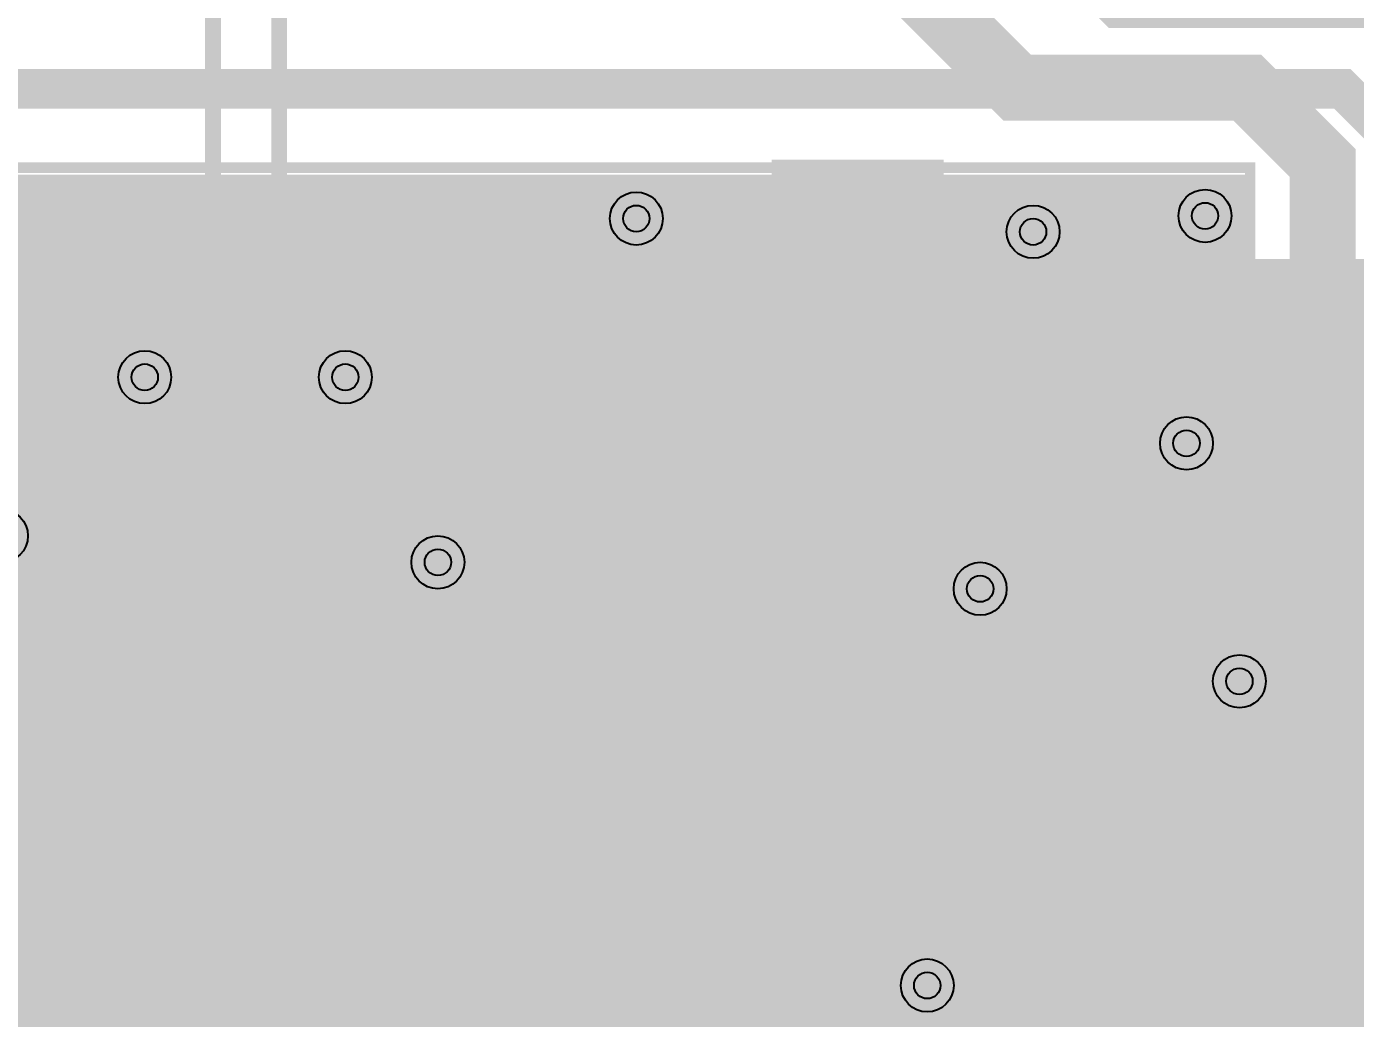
# Model space of a CAD drawing. Extents: x -57 to 2380, y -38 to 1737.
# Drawn here: x 1394 to 1897, y 848 to 1223 of the extents above; entities that cross this region are included whole.
import ezdxf

# ---------------------------------------------------------------- set-up
doc = ezdxf.new("R2010")
doc.units = 9
for name, color, linetype, true_color in [('BottomLayer', 7, 'Continuous', 0x0000ff), ('BottomPasteMaskLayer', 7, 'Continuous', 0x800000), ('BottomSilkLayer', 7, 'Continuous', 0x808000), ('BottomSolderMaskLayer', 7, 'Continuous', 0xaa00ff), ('Document', 7, 'Continuous', 0xffffff), ('Hole', 7, 'Continuous', 0x222222), ('Multi-Layer', 7, 'Continuous', 0xc0c0c0), ('TopLayer', 7, 'Continuous', 0xff0000), ('TopSilkLayer', 7, 'Continuous', 0xffff00)]:
    doc.layers.add(name, color=color, linetype=linetype, true_color=true_color)

msp = doc.modelspace()

# ---------------------------------------------------------------- hatches: boundary and pattern name
at = {"layer": 'BottomLayer'}
for points in [[(1677.16, 1171.26), (1740.15, 1171.26), (1740.15, 1116.14), (1677.16, 1116.14)], [(1443.54, 1108.23), (1403.54, 1108.23), (1403.54, 1148.23), (1443.54, 1148.23)], [(1493.54, 1108.23), (1453.54, 1108.23), (1453.54, 1148.23), (1493.54, 1148.23)], [(1543.54, 1108.23), (1503.54, 1108.23), (1503.54, 1148.23), (1543.54, 1148.23)], [(1653.55, 1106.3), (1716.54, 1106.3), (1716.54, 1078.74), (1653.55, 1078.74)], [(1465.33, 1058.89), (1465.32, 1058.61), (1465.27, 1058.34), (1465.18, 1058.08), (1465.07, 1057.83), (1464.93, 1057.59), (1464.76, 1057.38), (1464.57, 1057.18), (1464.35, 1057.01), (1464.11, 1056.87), (1463.86, 1056.76), (1463.6, 1056.68), (1463.33, 1056.63), (1463.06, 1056.61), (1452.45, 1056.61), (1452.17, 1056.63), (1451.9, 1056.68), (1451.64, 1056.76), (1451.39, 1056.87), (1451.16, 1057.01), (1450.94, 1057.18), (1450.75, 1057.38), (1450.58, 1057.59), (1450.43, 1057.83), (1450.32, 1058.08), (1450.24, 1058.34), (1450.19, 1058.61), (1450.17, 1058.89), (1450.17, 1074.34), (1450.19, 1074.61), (1450.24, 1074.88), (1450.32, 1075.14), (1450.43, 1075.4), (1450.58, 1075.63), (1450.75, 1075.85), (1450.94, 1076.04), (1451.16, 1076.21), (1451.39, 1076.35), (1451.64, 1076.46), (1451.9, 1076.55), (1452.17, 1076.6), (1452.45, 1076.61), (1463.06, 1076.61), (1463.33, 1076.6), (1463.6, 1076.55), (1463.86, 1076.46), (1464.11, 1076.35), (1464.35, 1076.21), (1464.57, 1076.04), (1464.76, 1075.85), (1464.93, 1075.63), (1465.07, 1075.4), (1465.18, 1075.14), (1465.27, 1074.88), (1465.32, 1074.61), (1465.33, 1074.34)], [(1495.49, 1058.89), (1495.47, 1058.61), (1495.42, 1058.34), (1495.34, 1058.08), (1495.23, 1057.83), (1495.09, 1057.59), (1494.92, 1057.38), (1494.72, 1057.18), (1494.51, 1057.01), (1494.27, 1056.87), (1494.02, 1056.76), (1493.76, 1056.68), (1493.49, 1056.63), (1493.22, 1056.61), (1482.61, 1056.61), (1482.33, 1056.63), (1482.06, 1056.68), (1481.8, 1056.76), (1481.55, 1056.87), (1481.31, 1057.01), (1481.1, 1057.18), (1480.9, 1057.38), (1480.73, 1057.59), (1480.59, 1057.83), (1480.48, 1058.08), (1480.4, 1058.34), (1480.35, 1058.61), (1480.33, 1058.89), (1480.33, 1074.34), (1480.35, 1074.61), (1480.4, 1074.88), (1480.48, 1075.14), (1480.59, 1075.4), (1480.73, 1075.63), (1480.9, 1075.85), (1481.1, 1076.04), (1481.31, 1076.21), (1481.55, 1076.35), (1481.8, 1076.46), (1482.06, 1076.55), (1482.33, 1076.6), (1482.61, 1076.61), (1493.22, 1076.61), (1493.49, 1076.6), (1493.76, 1076.55), (1494.02, 1076.46), (1494.27, 1076.35), (1494.51, 1076.21), (1494.72, 1076.04), (1494.92, 1075.85), (1495.09, 1075.63), (1495.23, 1075.4), (1495.34, 1075.14), (1495.42, 1074.88), (1495.47, 1074.61), (1495.49, 1074.34)], [(1505.8, 1074.34), (1505.82, 1074.61), (1505.87, 1074.88), (1505.95, 1075.14), (1506.06, 1075.4), (1506.21, 1075.63), (1506.38, 1075.85), (1506.57, 1076.04), (1506.79, 1076.21), (1507.02, 1076.35), (1507.27, 1076.46), (1507.53, 1076.55), (1507.8, 1076.6), (1508.08, 1076.61), (1518.69, 1076.61), (1518.96, 1076.6), (1519.23, 1076.55), (1519.49, 1076.46), (1519.74, 1076.35), (1519.98, 1076.21), (1520.2, 1076.04), (1520.39, 1075.85), (1520.56, 1075.63), (1520.7, 1075.4), (1520.81, 1075.14), (1520.9, 1074.88), (1520.94, 1074.61), (1520.96, 1074.34), (1520.96, 1058.89), (1520.94, 1058.61), (1520.9, 1058.34), (1520.81, 1058.08), (1520.7, 1057.83), (1520.56, 1057.59), (1520.39, 1057.38), (1520.2, 1057.18), (1519.98, 1057.01), (1519.74, 1056.87), (1519.49, 1056.76), (1519.23, 1056.68), (1518.96, 1056.63), (1518.69, 1056.61), (1508.08, 1056.61), (1507.8, 1056.63), (1507.53, 1056.68), (1507.27, 1056.76), (1507.02, 1056.87), (1506.79, 1057.01), (1506.57, 1057.18), (1506.38, 1057.38), (1506.21, 1057.59), (1506.06, 1057.83), (1505.95, 1058.08), (1505.87, 1058.34), (1505.82, 1058.61), (1505.8, 1058.89)], [(1535.96, 1074.34), (1535.98, 1074.61), (1536.03, 1074.88), (1536.11, 1075.14), (1536.22, 1075.4), (1536.36, 1075.63), (1536.53, 1075.85), (1536.73, 1076.04), (1536.94, 1076.21), (1537.18, 1076.35), (1537.43, 1076.46), (1537.69, 1076.55), (1537.96, 1076.6), (1538.24, 1076.61), (1548.85, 1076.61), (1549.12, 1076.6), (1549.39, 1076.55), (1549.65, 1076.46), (1549.9, 1076.35), (1550.14, 1076.21), (1550.35, 1076.04), (1550.55, 1075.85), (1550.72, 1075.63), (1550.86, 1075.4), (1550.97, 1075.14), (1551.05, 1074.88), (1551.1, 1074.61), (1551.12, 1074.34), (1551.12, 1058.89), (1551.1, 1058.61), (1551.05, 1058.34), (1550.97, 1058.08), (1550.86, 1057.83), (1550.72, 1057.59), (1550.55, 1057.38), (1550.35, 1057.18), (1550.14, 1057.01), (1549.9, 1056.87), (1549.65, 1056.76), (1549.39, 1056.68), (1549.12, 1056.63), (1548.85, 1056.61), (1538.24, 1056.61), (1537.96, 1056.63), (1537.69, 1056.68), (1537.43, 1056.76), (1537.18, 1056.87), (1536.94, 1057.01), (1536.73, 1057.18), (1536.53, 1057.38), (1536.36, 1057.59), (1536.22, 1057.83), (1536.11, 1058.08), (1536.03, 1058.34), (1535.98, 1058.61), (1535.96, 1058.89)], [(1653.55, 1062.99), (1716.54, 1062.99), (1716.54, 1035.43), (1653.55, 1035.43)], [(1653.55, 1019.68), (1716.54, 1019.68), (1716.54, 992.12), (1653.55, 992.12)], [(1653.55, 976.38), (1716.54, 976.38), (1716.54, 948.82), (1653.55, 948.82)], [(1555.13, 931.64), (1555.12, 931.37), (1555.07, 931.1), (1554.99, 930.84), (1554.87, 930.59), (1554.73, 930.35), (1554.56, 930.13), (1554.37, 929.94), (1554.15, 929.77), (1553.92, 929.63), (1553.67, 929.52), (1553.41, 929.43), (1553.14, 929.38), (1552.86, 929.37), (1542.25, 929.37), (1541.98, 929.38), (1541.71, 929.43), (1541.44, 929.52), (1541.19, 929.63), (1540.96, 929.77), (1540.74, 929.94), (1540.55, 930.13), (1540.38, 930.35), (1540.24, 930.59), (1540.12, 930.84), (1540.04, 931.1), (1539.99, 931.37), (1539.98, 931.64), (1539.98, 947.09), (1539.99, 947.37), (1540.04, 947.64), (1540.12, 947.9), (1540.24, 948.15), (1540.38, 948.39), (1540.55, 948.6), (1540.74, 948.8), (1540.96, 948.97), (1541.19, 949.11), (1541.44, 949.22), (1541.71, 949.3), (1541.98, 949.35), (1542.25, 949.37), (1552.86, 949.37), (1553.14, 949.35), (1553.41, 949.3), (1553.67, 949.22), (1553.92, 949.11), (1554.15, 948.97), (1554.37, 948.8), (1554.56, 948.6), (1554.73, 948.39), (1554.87, 948.15), (1554.99, 947.9), (1555.07, 947.64), (1555.12, 947.37), (1555.13, 947.09)], [(1585.29, 931.64), (1585.28, 931.37), (1585.23, 931.1), (1585.14, 930.84), (1585.03, 930.59), (1584.89, 930.35), (1584.72, 930.13), (1584.53, 929.94), (1584.31, 929.77), (1584.08, 929.63), (1583.82, 929.52), (1583.56, 929.43), (1583.29, 929.38), (1583.02, 929.37), (1572.41, 929.37), (1572.13, 929.38), (1571.86, 929.43), (1571.6, 929.52), (1571.35, 929.63), (1571.12, 929.77), (1570.9, 929.94), (1570.71, 930.13), (1570.54, 930.35), (1570.4, 930.59), (1570.28, 930.84), (1570.2, 931.1), (1570.15, 931.37), (1570.13, 931.64), (1570.13, 947.09), (1570.15, 947.37), (1570.2, 947.64), (1570.28, 947.9), (1570.4, 948.15), (1570.54, 948.39), (1570.71, 948.6), (1570.9, 948.8), (1571.12, 948.97), (1571.35, 949.11), (1571.6, 949.22), (1571.86, 949.3), (1572.13, 949.35), (1572.41, 949.37), (1583.02, 949.37), (1583.29, 949.35), (1583.56, 949.3), (1583.82, 949.22), (1584.08, 949.11), (1584.31, 948.97), (1584.53, 948.8), (1584.72, 948.6), (1584.89, 948.39), (1585.03, 948.15), (1585.14, 947.9), (1585.23, 947.64), (1585.28, 947.37), (1585.29, 947.09)], [(1450.73, 933.91), (1450.74, 934.18), (1450.79, 934.45), (1450.87, 934.71), (1450.99, 934.96), (1451.13, 935.2), (1451.3, 935.41), (1451.49, 935.61), (1451.71, 935.78), (1451.94, 935.92), (1452.19, 936.03), (1452.45, 936.11), (1452.73, 936.16), (1453, 936.18), (1463.61, 936.18), (1463.88, 936.16), (1464.15, 936.11), (1464.42, 936.03), (1464.67, 935.92), (1464.9, 935.78), (1465.12, 935.61), (1465.31, 935.41), (1465.48, 935.2), (1465.62, 934.96), (1465.74, 934.71), (1465.82, 934.45), (1465.87, 934.18), (1465.88, 933.91), (1465.88, 918.45), (1465.87, 918.18), (1465.82, 917.91), (1465.74, 917.65), (1465.62, 917.4), (1465.48, 917.16), (1465.31, 916.95), (1465.12, 916.75), (1464.9, 916.58), (1464.67, 916.44), (1464.42, 916.33), (1464.15, 916.25), (1463.88, 916.2), (1463.61, 916.18), (1453, 916.18), (1452.73, 916.2), (1452.45, 916.25), (1452.19, 916.33), (1451.94, 916.44), (1451.71, 916.58), (1451.49, 916.75), (1451.3, 916.95), (1451.13, 917.16), (1450.99, 917.4), (1450.87, 917.65), (1450.79, 917.91), (1450.74, 918.18), (1450.73, 918.45)], [(1480.88, 933.91), (1480.9, 934.18), (1480.95, 934.45), (1481.03, 934.71), (1481.14, 934.96), (1481.29, 935.2), (1481.45, 935.41), (1481.65, 935.61), (1481.86, 935.78), (1482.1, 935.92), (1482.35, 936.03), (1482.61, 936.11), (1482.88, 936.16), (1483.16, 936.18), (1493.77, 936.18), (1494.04, 936.16), (1494.31, 936.11), (1494.57, 936.03), (1494.82, 935.92), (1495.06, 935.78), (1495.27, 935.61), (1495.47, 935.41), (1495.64, 935.2), (1495.78, 934.96), (1495.89, 934.71), (1495.97, 934.45), (1496.02, 934.18), (1496.04, 933.91), (1496.04, 918.45), (1496.02, 918.18), (1495.97, 917.91), (1495.89, 917.65), (1495.78, 917.4), (1495.64, 917.16), (1495.47, 916.95), (1495.27, 916.75), (1495.06, 916.58), (1494.82, 916.44), (1494.57, 916.33), (1494.31, 916.25), (1494.04, 916.2), (1493.77, 916.18), (1483.16, 916.18), (1482.88, 916.2), (1482.61, 916.25), (1482.35, 916.33), (1482.1, 916.44), (1481.86, 916.58), (1481.65, 916.75), (1481.45, 916.95), (1481.29, 917.16), (1481.14, 917.4), (1481.03, 917.65), (1480.95, 917.91), (1480.9, 918.18), (1480.88, 918.45)], [(1653.55, 933.07), (1716.54, 933.07), (1716.54, 905.51), (1653.55, 905.51)], [(1466, 886.96), (1465.98, 886.68), (1465.93, 886.41), (1465.85, 886.15), (1465.74, 885.9), (1465.6, 885.67), (1465.43, 885.45), (1465.24, 885.26), (1465.02, 885.09), (1464.78, 884.94), (1464.53, 884.83), (1464.27, 884.75), (1464, 884.7), (1463.73, 884.68), (1453.12, 884.68), (1452.84, 884.7), (1452.57, 884.75), (1452.31, 884.83), (1452.06, 884.94), (1451.83, 885.09), (1451.61, 885.26), (1451.42, 885.45), (1451.25, 885.67), (1451.1, 885.9), (1450.99, 886.15), (1450.91, 886.41), (1450.86, 886.68), (1450.84, 886.96), (1450.84, 902.41), (1450.86, 902.68), (1450.91, 902.95), (1450.99, 903.22), (1451.1, 903.47), (1451.25, 903.7), (1451.42, 903.92), (1451.61, 904.11), (1451.83, 904.28), (1452.06, 904.42), (1452.31, 904.54), (1452.57, 904.62), (1452.84, 904.67), (1453.12, 904.68), (1463.73, 904.68), (1464, 904.67), (1464.27, 904.62), (1464.53, 904.54), (1464.78, 904.42), (1465.02, 904.28), (1465.24, 904.11), (1465.43, 903.92), (1465.6, 903.7), (1465.74, 903.47), (1465.85, 903.22), (1465.93, 902.95), (1465.98, 902.68), (1466, 902.41)], [(1496.16, 886.96), (1496.14, 886.68), (1496.09, 886.41), (1496.01, 886.15), (1495.9, 885.9), (1495.76, 885.67), (1495.59, 885.45), (1495.39, 885.26), (1495.18, 885.09), (1494.94, 884.94), (1494.69, 884.83), (1494.43, 884.75), (1494.16, 884.7), (1493.88, 884.68), (1483.27, 884.68), (1483, 884.7), (1482.73, 884.75), (1482.47, 884.83), (1482.22, 884.94), (1481.98, 885.09), (1481.77, 885.26), (1481.57, 885.45), (1481.4, 885.67), (1481.26, 885.9), (1481.15, 886.15), (1481.07, 886.41), (1481.02, 886.68), (1481, 886.96), (1481, 902.41), (1481.02, 902.68), (1481.07, 902.95), (1481.15, 903.22), (1481.26, 903.47), (1481.4, 903.7), (1481.57, 903.92), (1481.77, 904.11), (1481.98, 904.28), (1482.22, 904.42), (1482.47, 904.54), (1482.73, 904.62), (1483, 904.67), (1483.27, 904.68), (1493.88, 904.68), (1494.16, 904.67), (1494.43, 904.62), (1494.69, 904.54), (1494.94, 904.42), (1495.18, 904.28), (1495.39, 904.11), (1495.59, 903.92), (1495.76, 903.7), (1495.9, 903.47), (1496.01, 903.22), (1496.09, 902.95), (1496.14, 902.68), (1496.16, 902.41)], [(1547.48, 889.47), (1547.46, 889.17), (1547.41, 888.88), (1547.32, 888.59), (1547.2, 888.32), (1547.04, 888.07), (1546.86, 887.84), (1546.65, 887.62), (1546.41, 887.44), (1546.16, 887.29), (1545.89, 887.17), (1545.61, 887.08), (1545.31, 887.02), (1545.02, 887.01), (1530.25, 887.01), (1529.96, 887.02), (1529.66, 887.08), (1529.38, 887.17), (1529.11, 887.29), (1528.86, 887.44), (1528.62, 887.62), (1528.41, 887.84), (1528.23, 888.07), (1528.07, 888.32), (1527.95, 888.59), (1527.86, 888.88), (1527.81, 889.17), (1527.79, 889.47), (1527.79, 894.39), (1527.81, 894.68), (1527.86, 894.98), (1527.95, 895.26), (1528.07, 895.53), (1528.23, 895.79), (1528.41, 896.02), (1528.62, 896.23), (1528.86, 896.41), (1529.11, 896.57), (1529.38, 896.69), (1529.66, 896.78), (1529.96, 896.83), (1530.25, 896.85), (1545.02, 896.85), (1545.31, 896.83), (1545.61, 896.78), (1545.89, 896.69), (1546.16, 896.57), (1546.41, 896.41), (1546.65, 896.23), (1546.86, 896.02), (1547.04, 895.79), (1547.2, 895.53), (1547.32, 895.26), (1547.41, 894.98), (1547.46, 894.68), (1547.48, 894.39)], [(1596.69, 889.47), (1596.67, 889.17), (1596.62, 888.88), (1596.53, 888.59), (1596.41, 888.32), (1596.25, 888.07), (1596.07, 887.84), (1595.86, 887.62), (1595.63, 887.44), (1595.37, 887.29), (1595.1, 887.17), (1594.82, 887.08), (1594.53, 887.02), (1594.23, 887.01), (1579.47, 887.01), (1579.17, 887.02), (1578.88, 887.08), (1578.59, 887.17), (1578.32, 887.29), (1578.07, 887.44), (1577.83, 887.62), (1577.62, 887.84), (1577.44, 888.07), (1577.29, 888.32), (1577.16, 888.59), (1577.08, 888.88), (1577.02, 889.17), (1577, 889.47), (1577, 894.39), (1577.02, 894.68), (1577.08, 894.98), (1577.16, 895.26), (1577.29, 895.53), (1577.44, 895.79), (1577.62, 896.02), (1577.83, 896.23), (1578.07, 896.41), (1578.32, 896.57), (1578.59, 896.69), (1578.88, 896.78), (1579.17, 896.83), (1579.47, 896.85), (1594.23, 896.85), (1594.53, 896.83), (1594.82, 896.78), (1595.1, 896.69), (1595.37, 896.57), (1595.63, 896.41), (1595.86, 896.23), (1596.07, 896.02), (1596.25, 895.79), (1596.41, 895.53), (1596.53, 895.26), (1596.62, 894.98), (1596.67, 894.68), (1596.69, 894.39)], [(1653.55, 889.76), (1716.54, 889.76), (1716.54, 862.2), (1653.55, 862.2)], [(1547.48, 869.78), (1547.46, 869.49), (1547.41, 869.19), (1547.32, 868.91), (1547.2, 868.64), (1547.04, 868.38), (1546.86, 868.15), (1546.65, 867.94), (1546.41, 867.76), (1546.16, 867.6), (1545.89, 867.48), (1545.61, 867.39), (1545.31, 867.34), (1545.02, 867.32), (1530.25, 867.32), (1529.96, 867.34), (1529.66, 867.39), (1529.38, 867.48), (1529.11, 867.6), (1528.86, 867.76), (1528.62, 867.94), (1528.41, 868.15), (1528.23, 868.38), (1528.07, 868.64), (1527.95, 868.91), (1527.86, 869.19), (1527.81, 869.49), (1527.79, 869.78), (1527.79, 874.7), (1527.81, 875), (1527.86, 875.29), (1527.95, 875.58), (1528.07, 875.85), (1528.23, 876.1), (1528.41, 876.33), (1528.62, 876.54), (1528.86, 876.73), (1529.11, 876.88), (1529.38, 877), (1529.66, 877.09), (1529.96, 877.15), (1530.25, 877.16), (1545.02, 877.16), (1545.31, 877.15), (1545.61, 877.09), (1545.89, 877), (1546.16, 876.88), (1546.41, 876.73), (1546.65, 876.54), (1546.86, 876.33), (1547.04, 876.1), (1547.2, 875.85), (1547.32, 875.58), (1547.41, 875.29), (1547.46, 875), (1547.48, 874.7)], [(1596.69, 869.78), (1596.67, 869.49), (1596.62, 869.19), (1596.53, 868.91), (1596.41, 868.64), (1596.25, 868.38), (1596.07, 868.15), (1595.86, 867.94), (1595.63, 867.76), (1595.37, 867.6), (1595.1, 867.48), (1594.82, 867.39), (1594.53, 867.34), (1594.23, 867.32), (1579.47, 867.32), (1579.17, 867.34), (1578.88, 867.39), (1578.59, 867.48), (1578.32, 867.6), (1578.07, 867.76), (1577.83, 867.94), (1577.62, 868.15), (1577.44, 868.38), (1577.29, 868.64), (1577.16, 868.91), (1577.08, 869.19), (1577.02, 869.49), (1577, 869.78), (1577, 874.7), (1577.02, 875), (1577.08, 875.29), (1577.16, 875.58), (1577.29, 875.85), (1577.44, 876.1), (1577.62, 876.33), (1577.83, 876.54), (1578.07, 876.73), (1578.32, 876.88), (1578.59, 877), (1578.88, 877.09), (1579.17, 877.15), (1579.47, 877.16), (1594.23, 877.16), (1594.53, 877.15), (1594.82, 877.09), (1595.1, 877), (1595.37, 876.88), (1595.63, 876.73), (1595.86, 876.54), (1596.07, 876.33), (1596.25, 876.1), (1596.41, 875.85), (1596.53, 875.58), (1596.62, 875.29), (1596.67, 875), (1596.69, 874.7)], [(1465.61, 852.35), (1465.59, 852.08), (1465.54, 851.81), (1465.46, 851.54), (1465.35, 851.29), (1465.2, 851.06), (1465.04, 850.84), (1464.84, 850.65), (1464.63, 850.48), (1464.39, 850.34), (1464.14, 850.22), (1463.88, 850.14), (1463.61, 850.09), (1463.33, 850.08), (1452.72, 850.08), (1452.45, 850.09), (1452.18, 850.14), (1451.92, 850.22), (1451.67, 850.34), (1451.43, 850.48), (1451.22, 850.65), (1451.02, 850.84), (1450.85, 851.06), (1450.71, 851.29), (1450.6, 851.54), (1450.52, 851.81), (1450.47, 852.08), (1450.45, 852.35), (1450.45, 867.8), (1450.47, 868.08), (1450.52, 868.35), (1450.6, 868.61), (1450.71, 868.86), (1450.85, 869.09), (1451.02, 869.31), (1451.22, 869.51), (1451.43, 869.67), (1451.67, 869.82), (1451.92, 869.93), (1452.18, 870.01), (1452.45, 870.06), (1452.72, 870.08), (1463.33, 870.08), (1463.61, 870.06), (1463.88, 870.01), (1464.14, 869.93), (1464.39, 869.82), (1464.63, 869.67), (1464.84, 869.51), (1465.04, 869.31), (1465.2, 869.09), (1465.35, 868.86), (1465.46, 868.61), (1465.54, 868.35), (1465.59, 868.08), (1465.61, 867.8)], [(1495.76, 852.35), (1495.75, 852.08), (1495.7, 851.81), (1495.62, 851.54), (1495.5, 851.29), (1495.36, 851.06), (1495.19, 850.84), (1495, 850.65), (1494.78, 850.48), (1494.55, 850.34), (1494.3, 850.22), (1494.04, 850.14), (1493.77, 850.09), (1493.49, 850.08), (1482.88, 850.08), (1482.61, 850.09), (1482.34, 850.14), (1482.07, 850.22), (1481.82, 850.34), (1481.59, 850.48), (1481.37, 850.65), (1481.18, 850.84), (1481.01, 851.06), (1480.87, 851.29), (1480.76, 851.54), (1480.67, 851.81), (1480.62, 852.08), (1480.61, 852.35), (1480.61, 867.8), (1480.62, 868.08), (1480.67, 868.35), (1480.76, 868.61), (1480.87, 868.86), (1481.01, 869.09), (1481.18, 869.31), (1481.37, 869.51), (1481.59, 869.67), (1481.82, 869.82), (1482.07, 869.93), (1482.34, 870.01), (1482.61, 870.06), (1482.88, 870.08), (1493.49, 870.08), (1493.77, 870.06), (1494.04, 870.01), (1494.3, 869.93), (1494.55, 869.82), (1494.78, 869.67), (1495, 869.51), (1495.19, 869.31), (1495.36, 869.09), (1495.5, 868.86), (1495.62, 868.61), (1495.7, 868.35), (1495.75, 868.08), (1495.76, 867.8)], [(1547.48, 850.1), (1547.46, 849.8), (1547.41, 849.51), (1547.32, 849.22), (1547.2, 848.95), (1547.04, 848.7), (1546.86, 848.47), (1546.65, 848.25), (1546.41, 848.07), (1546.16, 847.92), (1545.89, 847.8), (1545.61, 847.71), (1545.31, 847.65), (1545.02, 847.64), (1530.25, 847.64), (1529.96, 847.65), (1529.66, 847.71), (1529.38, 847.8), (1529.11, 847.92), (1528.86, 848.07), (1528.62, 848.25), (1528.41, 848.47), (1528.23, 848.7), (1528.07, 848.95), (1527.95, 849.22), (1527.86, 849.51), (1527.81, 849.8), (1527.79, 850.1), (1527.79, 855.02), (1527.81, 855.31), (1527.86, 855.61), (1527.95, 855.89), (1528.07, 856.16), (1528.23, 856.42), (1528.41, 856.65), (1528.62, 856.86), (1528.86, 857.04), (1529.11, 857.2), (1529.38, 857.32), (1529.66, 857.41), (1529.96, 857.46), (1530.25, 857.48), (1545.02, 857.48), (1545.31, 857.46), (1545.61, 857.41), (1545.89, 857.32), (1546.16, 857.2), (1546.41, 857.04), (1546.65, 856.86), (1546.86, 856.65), (1547.04, 856.42), (1547.2, 856.16), (1547.32, 855.89), (1547.41, 855.61), (1547.46, 855.31), (1547.48, 855.02)], [(1596.69, 850.1), (1596.67, 849.8), (1596.62, 849.51), (1596.53, 849.22), (1596.41, 848.95), (1596.25, 848.7), (1596.07, 848.47), (1595.86, 848.25), (1595.63, 848.07), (1595.37, 847.92), (1595.1, 847.8), (1594.82, 847.71), (1594.53, 847.65), (1594.23, 847.64), (1579.47, 847.64), (1579.17, 847.65), (1578.88, 847.71), (1578.59, 847.8), (1578.32, 847.92), (1578.07, 848.07), (1577.83, 848.25), (1577.62, 848.47), (1577.44, 848.7), (1577.29, 848.95), (1577.16, 849.22), (1577.08, 849.51), (1577.02, 849.8), (1577, 850.1), (1577, 855.02), (1577.02, 855.31), (1577.08, 855.61), (1577.16, 855.89), (1577.29, 856.16), (1577.44, 856.42), (1577.62, 856.65), (1577.83, 856.86), (1578.07, 857.04), (1578.32, 857.2), (1578.59, 857.32), (1578.88, 857.41), (1579.17, 857.46), (1579.47, 857.48), (1594.23, 857.48), (1594.53, 857.46), (1594.82, 857.41), (1595.1, 857.32), (1595.37, 857.2), (1595.63, 857.04), (1595.86, 856.86), (1596.07, 856.65), (1596.25, 856.42), (1596.41, 856.16), (1596.53, 855.89), (1596.62, 855.61), (1596.67, 855.31), (1596.69, 855.02)]]:
    msp.add_hatch(color=256, dxfattribs=at).paths.add_polyline_path(points)
at = {"layer": 'BottomPasteMaskLayer'}
for points in [[(1677.16, 1171.26), (1740.15, 1171.26), (1740.15, 1116.14), (1677.16, 1116.14)], [(1443.54, 1108.23), (1403.54, 1108.23), (1403.54, 1148.23), (1443.54, 1148.23)], [(1493.54, 1108.23), (1453.54, 1108.23), (1453.54, 1148.23), (1493.54, 1148.23)], [(1543.54, 1108.23), (1503.54, 1108.23), (1503.54, 1148.23), (1543.54, 1148.23)], [(1653.55, 1106.3), (1716.54, 1106.3), (1716.54, 1078.74), (1653.55, 1078.74)], [(1653.55, 1062.99), (1716.54, 1062.99), (1716.54, 1035.43), (1653.55, 1035.43)], [(1653.55, 1019.68), (1716.54, 1019.68), (1716.54, 992.12), (1653.55, 992.12)], [(1653.55, 976.38), (1716.54, 976.38), (1716.54, 948.82), (1653.55, 948.82)], [(1653.55, 933.07), (1716.54, 933.07), (1716.54, 905.51), (1653.55, 905.51)], [(1653.55, 889.76), (1716.54, 889.76), (1716.54, 862.2), (1653.55, 862.2)]]:
    msp.add_hatch(color=256, dxfattribs=at).paths.add_polyline_path(points)
at = {"layer": 'BottomSolderMaskLayer'}
for points in [[(1676.16, 1172.26), (1741.15, 1172.26), (1741.15, 1115.14), (1676.16, 1115.14)], [(1444.54, 1107.23), (1402.54, 1107.23), (1402.54, 1149.23), (1444.54, 1149.23)], [(1494.54, 1107.23), (1452.54, 1107.23), (1452.54, 1149.23), (1494.54, 1149.23)], [(1544.54, 1107.23), (1502.54, 1107.23), (1502.54, 1149.23), (1544.54, 1149.23)], [(1652.55, 1107.3), (1717.54, 1107.3), (1717.54, 1077.74), (1652.55, 1077.74)], [(1652.55, 1063.99), (1717.54, 1063.99), (1717.54, 1034.43), (1652.55, 1034.43)], [(1652.55, 1020.68), (1717.54, 1020.68), (1717.54, 991.12), (1652.55, 991.12)], [(1652.55, 977.38), (1717.54, 977.38), (1717.54, 947.82), (1652.55, 947.82)], [(1652.55, 934.07), (1717.54, 934.07), (1717.54, 904.51), (1652.55, 904.51)], [(1652.55, 890.76), (1717.54, 890.76), (1717.54, 861.2), (1652.55, 861.2)]]:
    msp.add_hatch(color=256, dxfattribs=at).paths.add_polyline_path(points)
at = {"layer": 'Document'}
for points in [[(885.08, 506.61), (1855.08, 506.61), (1855.08, 1166.61), (885.08, 1166.61)], [(1398.54, 1103.23), (1548.54, 1103.23), (1548.54, 1153.23), (1398.54, 1153.23)], [(1685.04, 544.64), (2235.03, 544.64), (2235.03, 1129.64), (1685.04, 1129.64)], [(1450.33, 1054.11), (1495.33, 1054.11), (1495.33, 1079.11), (1450.33, 1079.11)], [(1550.96, 1079.11), (1505.96, 1079.11), (1505.96, 1054.11), (1550.96, 1054.11)], [(1540.13, 926.87), (1585.13, 926.87), (1585.13, 951.87), (1540.13, 951.87)], [(1495.88, 938.68), (1450.88, 938.68), (1450.88, 913.68), (1495.88, 913.68)], [(1602.24, 902.87), (1600.99, 902.95), (1599.75, 903.19), (1598.56, 903.57), (1597.42, 904.11), (1596.36, 904.78), (1595.4, 905.58), (1594.54, 906.5), (1593.8, 907.51), (1593.19, 908.61), (1592.73, 909.78), (1592.42, 911), (1592.26, 912.24), (1592.26, 913.5), (1592.42, 914.75), (1592.73, 915.96), (1593.19, 917.13), (1593.8, 918.23), (1594.54, 919.25), (1595.4, 920.16), (1596.36, 920.96), (1597.42, 921.64), (1598.56, 922.17), (1599.75, 922.56), (1600.99, 922.79), (1602.24, 922.87), (1603.49, 922.79), (1604.73, 922.56), (1605.92, 922.17), (1607.06, 921.64), (1608.12, 920.96), (1609.09, 920.16), (1609.95, 919.25), (1610.68, 918.23), (1611.29, 917.13), (1611.75, 915.96), (1612.06, 914.75), (1612.22, 913.5), (1612.22, 912.24), (1612.06, 911), (1611.75, 909.78), (1611.29, 908.61), (1610.68, 907.51), (1609.95, 906.5), (1609.09, 905.58), (1608.12, 904.78), (1607.06, 904.11), (1605.92, 903.57), (1604.73, 903.19), (1603.49, 902.95)], [(1451, 882.18), (1496, 882.18), (1496, 907.18), (1451, 907.18)], [(1537.24, 902.87), (1537.24, 762.87), (1587.24, 762.87), (1587.24, 902.87)], [(1450.61, 847.58), (1495.61, 847.58), (1495.61, 872.58), (1450.61, 872.58)]]:
    msp.add_hatch(color=256, dxfattribs=at).paths.add_polyline_path(points)
at = {"layer": 'TopLayer'}
for points in [[(1407.48, 889.92), (1407, 889.95), (1406.54, 890.03), (1406.08, 890.18), (1405.65, 890.37), (1405.24, 890.62), (1404.87, 890.91), (1404.53, 891.25), (1404.24, 891.62), (1403.99, 892.03), (1403.8, 892.46), (1403.65, 892.91), (1403.57, 893.38), (1403.54, 893.86), (1403.54, 984.41), (1403.57, 984.88), (1403.65, 985.35), (1403.8, 985.8), (1403.99, 986.24), (1404.24, 986.64), (1404.53, 987.02), (1404.87, 987.35), (1405.24, 987.65), (1405.65, 987.89), (1406.08, 988.09), (1406.54, 988.23), (1407, 988.32), (1407.48, 988.34), (1415.35, 988.34), (1415.83, 988.32), (1416.29, 988.23), (1416.75, 988.09), (1417.18, 987.89), (1417.59, 987.65), (1417.96, 987.35), (1418.3, 987.02), (1418.59, 986.64), (1418.84, 986.24), (1419.03, 985.8), (1419.17, 985.35), (1419.26, 984.88), (1419.29, 984.41), (1419.29, 893.86), (1419.26, 893.38), (1419.17, 892.91), (1419.03, 892.46), (1418.84, 892.03), (1418.59, 891.62), (1418.3, 891.25), (1417.96, 890.91), (1417.59, 890.62), (1417.18, 890.37), (1416.75, 890.18), (1416.29, 890.03), (1415.83, 889.95), (1415.35, 889.92)], [(1435.04, 889.92), (1434.56, 889.95), (1434.09, 890.03), (1433.64, 890.18), (1433.21, 890.37), (1432.8, 890.62), (1432.43, 890.91), (1432.09, 891.25), (1431.8, 891.62), (1431.55, 892.03), (1431.36, 892.46), (1431.21, 892.91), (1431.13, 893.38), (1431.1, 893.86), (1431.1, 984.41), (1431.13, 984.88), (1431.21, 985.35), (1431.36, 985.8), (1431.55, 986.24), (1431.8, 986.64), (1432.09, 987.02), (1432.43, 987.35), (1432.8, 987.65), (1433.21, 987.89), (1433.64, 988.09), (1434.09, 988.23), (1434.56, 988.32), (1435.04, 988.34), (1442.91, 988.34), (1443.39, 988.32), (1443.85, 988.23), (1444.31, 988.09), (1444.74, 987.89), (1445.15, 987.65), (1445.52, 987.35), (1445.86, 987.02), (1446.15, 986.64), (1446.4, 986.24), (1446.59, 985.8), (1446.73, 985.35), (1446.82, 984.88), (1446.85, 984.41), (1446.85, 893.86), (1446.82, 893.38), (1446.73, 892.91), (1446.59, 892.46), (1446.4, 892.03), (1446.15, 891.62), (1445.86, 891.25), (1445.52, 890.91), (1445.15, 890.62), (1444.74, 890.37), (1444.31, 890.18), (1443.85, 890.03), (1443.39, 889.95), (1442.91, 889.92)], [(1462.6, 889.92), (1462.12, 889.95), (1461.65, 890.03), (1461.2, 890.18), (1460.77, 890.37), (1460.36, 890.62), (1459.98, 890.91), (1459.65, 891.25), (1459.36, 891.62), (1459.11, 892.03), (1458.91, 892.46), (1458.77, 892.91), (1458.69, 893.38), (1458.66, 893.86), (1458.66, 984.41), (1458.69, 984.88), (1458.77, 985.35), (1458.91, 985.8), (1459.11, 986.24), (1459.36, 986.64), (1459.65, 987.02), (1459.98, 987.35), (1460.36, 987.65), (1460.77, 987.89), (1461.2, 988.09), (1461.65, 988.23), (1462.12, 988.32), (1462.6, 988.34), (1470.47, 988.34), (1470.94, 988.32), (1471.41, 988.23), (1471.87, 988.09), (1472.3, 987.89), (1472.71, 987.65), (1473.08, 987.35), (1473.42, 987.02), (1473.71, 986.64), (1473.96, 986.24), (1474.15, 985.8), (1474.29, 985.35), (1474.38, 984.88), (1474.41, 984.41), (1474.41, 893.86), (1474.38, 893.38), (1474.29, 892.91), (1474.15, 892.46), (1473.96, 892.03), (1473.71, 891.62), (1473.42, 891.25), (1473.08, 890.91), (1472.71, 890.62), (1472.3, 890.37), (1471.87, 890.18), (1471.41, 890.03), (1470.94, 889.95), (1470.47, 889.92)], [(1490.15, 889.92), (1489.68, 889.95), (1489.21, 890.03), (1488.76, 890.18), (1488.32, 890.37), (1487.92, 890.62), (1487.54, 890.91), (1487.21, 891.25), (1486.91, 891.62), (1486.67, 892.03), (1486.47, 892.46), (1486.33, 892.91), (1486.25, 893.38), (1486.22, 893.86), (1486.22, 984.41), (1486.25, 984.88), (1486.33, 985.35), (1486.47, 985.8), (1486.67, 986.24), (1486.91, 986.64), (1487.21, 987.02), (1487.54, 987.35), (1487.92, 987.65), (1488.32, 987.89), (1488.76, 988.09), (1489.21, 988.23), (1489.68, 988.32), (1490.15, 988.34), (1498.03, 988.34), (1498.5, 988.32), (1498.97, 988.23), (1499.42, 988.09), (1499.86, 987.89), (1500.26, 987.65), (1500.64, 987.35), (1500.98, 987.02), (1501.27, 986.64), (1501.51, 986.24), (1501.71, 985.8), (1501.85, 985.35), (1501.94, 984.88), (1501.97, 984.41), (1501.97, 893.86), (1501.94, 893.38), (1501.85, 892.91), (1501.71, 892.46), (1501.51, 892.03), (1501.27, 891.62), (1500.98, 891.25), (1500.64, 890.91), (1500.26, 890.62), (1499.86, 890.37), (1499.42, 890.18), (1498.97, 890.03), (1498.5, 889.95), (1498.03, 889.92)], [(1517.71, 889.92), (1517.24, 889.95), (1516.77, 890.03), (1516.32, 890.18), (1515.88, 890.37), (1515.48, 890.62), (1515.1, 890.91), (1514.77, 891.25), (1514.47, 891.62), (1514.23, 892.03), (1514.03, 892.46), (1513.89, 892.91), (1513.81, 893.38), (1513.78, 893.86), (1513.78, 984.41), (1513.81, 984.88), (1513.89, 985.35), (1514.03, 985.8), (1514.23, 986.24), (1514.47, 986.64), (1514.77, 987.02), (1515.1, 987.35), (1515.48, 987.65), (1515.88, 987.89), (1516.32, 988.09), (1516.77, 988.23), (1517.24, 988.32), (1517.71, 988.34), (1525.59, 988.34), (1526.06, 988.32), (1526.53, 988.23), (1526.98, 988.09), (1527.42, 987.89), (1527.82, 987.65), (1528.2, 987.35), (1528.53, 987.02), (1528.83, 986.64), (1529.07, 986.24), (1529.27, 985.8), (1529.41, 985.35), (1529.5, 984.88), (1529.52, 984.41), (1529.52, 893.86), (1529.5, 893.38), (1529.41, 892.91), (1529.27, 892.46), (1529.07, 892.03), (1528.83, 891.62), (1528.53, 891.25), (1528.2, 890.91), (1527.82, 890.62), (1527.42, 890.37), (1526.98, 890.18), (1526.53, 890.03), (1526.06, 889.95), (1525.59, 889.92)], [(1545.27, 889.92), (1544.8, 889.95), (1544.33, 890.03), (1543.88, 890.18), (1543.44, 890.37), (1543.04, 890.62), (1542.66, 890.91), (1542.33, 891.25), (1542.03, 891.62), (1541.79, 892.03), (1541.59, 892.46), (1541.45, 892.91), (1541.36, 893.38), (1541.34, 893.86), (1541.34, 984.41), (1541.36, 984.88), (1541.45, 985.35), (1541.59, 985.8), (1541.79, 986.24), (1542.03, 986.64), (1542.33, 987.02), (1542.66, 987.35), (1543.04, 987.65), (1543.44, 987.89), (1543.88, 988.09), (1544.33, 988.23), (1544.8, 988.32), (1545.27, 988.34), (1553.15, 988.34), (1553.62, 988.32), (1554.09, 988.23), (1554.54, 988.09), (1554.98, 987.89), (1555.38, 987.65), (1555.76, 987.35), (1556.09, 987.02), (1556.39, 986.64), (1556.63, 986.24), (1556.83, 985.8), (1556.97, 985.35), (1557.05, 984.88), (1557.08, 984.41), (1557.08, 893.86), (1557.05, 893.38), (1556.97, 892.91), (1556.83, 892.46), (1556.63, 892.03), (1556.39, 891.62), (1556.09, 891.25), (1555.76, 890.91), (1555.38, 890.62), (1554.98, 890.37), (1554.54, 890.18), (1554.09, 890.03), (1553.62, 889.95), (1553.15, 889.92)], [(1572.83, 889.92), (1572.36, 889.95), (1571.89, 890.03), (1571.44, 890.18), (1571, 890.37), (1570.6, 890.62), (1570.22, 890.91), (1569.88, 891.25), (1569.59, 891.62), (1569.35, 892.03), (1569.15, 892.46), (1569.01, 892.91), (1568.92, 893.38), (1568.89, 893.86), (1568.89, 984.41), (1568.92, 984.88), (1569.01, 985.35), (1569.15, 985.8), (1569.35, 986.24), (1569.59, 986.64), (1569.88, 987.02), (1570.22, 987.35), (1570.6, 987.65), (1571, 987.89), (1571.44, 988.09), (1571.89, 988.23), (1572.36, 988.32), (1572.83, 988.34), (1580.71, 988.34), (1581.18, 988.32), (1581.65, 988.23), (1582.1, 988.09), (1582.54, 987.89), (1582.94, 987.65), (1583.32, 987.35), (1583.65, 987.02), (1583.95, 986.64), (1584.19, 986.24), (1584.39, 985.8), (1584.53, 985.35), (1584.61, 984.88), (1584.64, 984.41), (1584.64, 893.86), (1584.61, 893.38), (1584.53, 892.91), (1584.39, 892.46), (1584.19, 892.03), (1583.95, 891.62), (1583.65, 891.25), (1583.32, 890.91), (1582.94, 890.62), (1582.54, 890.37), (1582.1, 890.18), (1581.65, 890.03), (1581.18, 889.95), (1580.71, 889.92)], [(1600.39, 889.92), (1599.92, 889.95), (1599.45, 890.03), (1598.99, 890.18), (1598.56, 890.37), (1598.15, 890.62), (1597.78, 890.91), (1597.44, 891.25), (1597.15, 891.62), (1596.9, 892.03), (1596.71, 892.46), (1596.57, 892.91), (1596.48, 893.38), (1596.45, 893.86), (1596.45, 984.41), (1596.48, 984.88), (1596.57, 985.35), (1596.71, 985.8), (1596.9, 986.24), (1597.15, 986.64), (1597.44, 987.02), (1597.78, 987.35), (1598.15, 987.65), (1598.56, 987.89), (1598.99, 988.09), (1599.45, 988.23), (1599.92, 988.32), (1600.39, 988.34), (1608.26, 988.34), (1608.74, 988.32), (1609.21, 988.23), (1609.66, 988.09), (1610.09, 987.89), (1610.5, 987.65), (1610.88, 987.35), (1611.21, 987.02), (1611.5, 986.64), (1611.75, 986.24), (1611.95, 985.8), (1612.09, 985.35), (1612.17, 984.88), (1612.2, 984.41), (1612.2, 893.86), (1612.17, 893.38), (1612.09, 892.91), (1611.95, 892.46), (1611.75, 892.03), (1611.5, 891.62), (1611.21, 891.25), (1610.88, 890.91), (1610.5, 890.62), (1610.09, 890.37), (1609.66, 890.18), (1609.21, 890.03), (1608.74, 889.95), (1608.26, 889.92)], [(1627.95, 889.92), (1627.47, 889.95), (1627.01, 890.03), (1626.55, 890.18), (1626.12, 890.37), (1625.71, 890.62), (1625.34, 890.91), (1625, 891.25), (1624.71, 891.62), (1624.46, 892.03), (1624.27, 892.46), (1624.13, 892.91), (1624.04, 893.38), (1624.01, 893.86), (1624.01, 984.41), (1624.04, 984.88), (1624.13, 985.35), (1624.27, 985.8), (1624.46, 986.24), (1624.71, 986.64), (1625, 987.02), (1625.34, 987.35), (1625.71, 987.65), (1626.12, 987.89), (1626.55, 988.09), (1627.01, 988.23), (1627.47, 988.32), (1627.95, 988.34), (1635.82, 988.34), (1636.3, 988.32), (1636.77, 988.23), (1637.22, 988.09), (1637.65, 987.89), (1638.06, 987.65), (1638.43, 987.35), (1638.77, 987.02), (1639.06, 986.64), (1639.31, 986.24), (1639.5, 985.8), (1639.65, 985.35), (1639.73, 984.88), (1639.76, 984.41), (1639.76, 893.86), (1639.73, 893.38), (1639.65, 892.91), (1639.5, 892.46), (1639.31, 892.03), (1639.06, 891.62), (1638.77, 891.25), (1638.43, 890.91), (1638.06, 890.62), (1637.65, 890.37), (1637.22, 890.18), (1636.77, 890.03), (1636.3, 889.95), (1635.82, 889.92)], [(1655.51, 889.92), (1655.03, 889.95), (1654.57, 890.03), (1654.11, 890.18), (1653.68, 890.37), (1653.27, 890.62), (1652.9, 890.91), (1652.56, 891.25), (1652.27, 891.62), (1652.02, 892.03), (1651.83, 892.46), (1651.69, 892.91), (1651.6, 893.38), (1651.57, 893.86), (1651.57, 984.41), (1651.6, 984.88), (1651.69, 985.35), (1651.83, 985.8), (1652.02, 986.24), (1652.27, 986.64), (1652.56, 987.02), (1652.9, 987.35), (1653.27, 987.65), (1653.68, 987.89), (1654.11, 988.09), (1654.57, 988.23), (1655.03, 988.32), (1655.51, 988.34), (1663.38, 988.34), (1663.86, 988.32), (1664.32, 988.23), (1664.78, 988.09), (1665.21, 987.89), (1665.62, 987.65), (1665.99, 987.35), (1666.33, 987.02), (1666.62, 986.64), (1666.87, 986.24), (1667.06, 985.8), (1667.21, 985.35), (1667.29, 984.88), (1667.32, 984.41), (1667.32, 893.86), (1667.29, 893.38), (1667.21, 892.91), (1667.06, 892.46), (1666.87, 892.03), (1666.62, 891.62), (1666.33, 891.25), (1665.99, 890.91), (1665.62, 890.62), (1665.21, 890.37), (1664.78, 890.18), (1664.32, 890.03), (1663.86, 889.95), (1663.38, 889.92)], [(1683.07, 889.92), (1682.59, 889.95), (1682.13, 890.03), (1681.67, 890.18), (1681.24, 890.37), (1680.83, 890.62), (1680.46, 890.91), (1680.12, 891.25), (1679.83, 891.62), (1679.58, 892.03), (1679.39, 892.46), (1679.24, 892.91), (1679.16, 893.38), (1679.13, 893.86), (1679.13, 984.41), (1679.16, 984.88), (1679.24, 985.35), (1679.39, 985.8), (1679.58, 986.24), (1679.83, 986.64), (1680.12, 987.02), (1680.46, 987.35), (1680.83, 987.65), (1681.24, 987.89), (1681.67, 988.09), (1682.13, 988.23), (1682.59, 988.32), (1683.07, 988.34), (1690.94, 988.34), (1691.42, 988.32), (1691.88, 988.23), (1692.34, 988.09), (1692.77, 987.89), (1693.18, 987.65), (1693.55, 987.35), (1693.89, 987.02), (1694.18, 986.64), (1694.43, 986.24), (1694.62, 985.8), (1694.76, 985.35), (1694.85, 984.88), (1694.88, 984.41), (1694.88, 893.86), (1694.85, 893.38), (1694.76, 892.91), (1694.62, 892.46), (1694.43, 892.03), (1694.18, 891.62), (1693.89, 891.25), (1693.55, 890.91), (1693.18, 890.62), (1692.77, 890.37), (1692.34, 890.18), (1691.88, 890.03), (1691.42, 889.95), (1690.94, 889.92)], [(1710.63, 889.92), (1710.15, 889.95), (1709.68, 890.03), (1709.23, 890.18), (1708.8, 890.37), (1708.39, 890.62), (1708.02, 890.91), (1707.68, 891.25), (1707.39, 891.62), (1707.14, 892.03), (1706.95, 892.46), (1706.8, 892.91), (1706.72, 893.38), (1706.69, 893.86), (1706.69, 984.41), (1706.72, 984.88), (1706.8, 985.35), (1706.95, 985.8), (1707.14, 986.24), (1707.39, 986.64), (1707.68, 987.02), (1708.02, 987.35), (1708.39, 987.65), (1708.8, 987.89), (1709.23, 988.09), (1709.68, 988.23), (1710.15, 988.32), (1710.63, 988.34), (1718.5, 988.34), (1718.98, 988.32), (1719.44, 988.23), (1719.9, 988.09), (1720.33, 987.89), (1720.74, 987.65), (1721.11, 987.35), (1721.45, 987.02), (1721.74, 986.64), (1721.99, 986.24), (1722.18, 985.8), (1722.32, 985.35), (1722.41, 984.88), (1722.44, 984.41), (1722.44, 893.86), (1722.41, 893.38), (1722.32, 892.91), (1722.18, 892.46), (1721.99, 892.03), (1721.74, 891.62), (1721.45, 891.25), (1721.11, 890.91), (1720.74, 890.62), (1720.33, 890.37), (1719.9, 890.18), (1719.44, 890.03), (1718.98, 889.95), (1718.5, 889.92)], [(1738.19, 889.92), (1737.71, 889.95), (1737.24, 890.03), (1736.79, 890.18), (1736.36, 890.37), (1735.95, 890.62), (1735.57, 890.91), (1735.24, 891.25), (1734.95, 891.62), (1734.7, 892.03), (1734.5, 892.46), (1734.36, 892.91), (1734.28, 893.38), (1734.25, 893.86), (1734.25, 984.41), (1734.28, 984.88), (1734.36, 985.35), (1734.5, 985.8), (1734.7, 986.24), (1734.95, 986.64), (1735.24, 987.02), (1735.57, 987.35), (1735.95, 987.65), (1736.36, 987.89), (1736.79, 988.09), (1737.24, 988.23), (1737.71, 988.32), (1738.19, 988.34), (1746.06, 988.34), (1746.53, 988.32), (1747, 988.23), (1747.46, 988.09), (1747.89, 987.89), (1748.3, 987.65), (1748.67, 987.35), (1749.01, 987.02), (1749.3, 986.64), (1749.55, 986.24), (1749.74, 985.8), (1749.88, 985.35), (1749.97, 984.88), (1750, 984.41), (1750, 893.86), (1749.97, 893.38), (1749.88, 892.91), (1749.74, 892.46), (1749.55, 892.03), (1749.3, 891.62), (1749.01, 891.25), (1748.67, 890.91), (1748.3, 890.62), (1747.89, 890.37), (1747.46, 890.18), (1747, 890.03), (1746.53, 889.95), (1746.06, 889.92)], [(1765.74, 889.92), (1765.27, 889.95), (1764.8, 890.03), (1764.35, 890.18), (1763.91, 890.37), (1763.51, 890.62), (1763.13, 890.91), (1762.8, 891.25), (1762.5, 891.62), (1762.26, 892.03), (1762.06, 892.46), (1761.92, 892.91), (1761.84, 893.38), (1761.81, 893.86), (1761.81, 984.41), (1761.84, 984.88), (1761.92, 985.35), (1762.06, 985.8), (1762.26, 986.24), (1762.5, 986.64), (1762.8, 987.02), (1763.13, 987.35), (1763.51, 987.65), (1763.91, 987.89), (1764.35, 988.09), (1764.8, 988.23), (1765.27, 988.32), (1765.74, 988.34), (1773.62, 988.34), (1774.09, 988.32), (1774.56, 988.23), (1775.01, 988.09), (1775.45, 987.89), (1775.85, 987.65), (1776.23, 987.35), (1776.57, 987.02), (1776.86, 986.64), (1777.1, 986.24), (1777.3, 985.8), (1777.44, 985.35), (1777.53, 984.88), (1777.56, 984.41), (1777.56, 893.86), (1777.53, 893.38), (1777.44, 892.91), (1777.3, 892.46), (1777.1, 892.03), (1776.86, 891.62), (1776.57, 891.25), (1776.23, 890.91), (1775.85, 890.62), (1775.45, 890.37), (1775.01, 890.18), (1774.56, 890.03), (1774.09, 889.95), (1773.62, 889.92)]]:
    msp.add_hatch(color=256, dxfattribs=at).paths.add_polyline_path(points)

# ---------------------------------------------------------------- linework, layer by layer
at = {"layer": 'BottomLayer'}
for points, const_width in [([(515, 1136.61), (515, 1251.97), (586.51, 1323.48), (806.51, 1323.48), (915.5, 1214.5), (1065, 1065), (1260, 1065), (1430.31, 894.68), (1458.42, 894.68), (1458.42, 926.06), (1458.3, 926.18)], 6), ([(1458.03, 860.08), (1434.92, 860.08), (1245, 1050), (1055, 1050), (797, 1308), (666, 1308), (615, 1257), (615, 1251.97), (615, 1136.61)], 6), ([(1457.91, 794.72), (1457.91, 827.01), (1457.95, 827.05), (1442.95, 827.05), (1235, 1035), (1045, 1035), (786, 1294), (684, 1294), (660, 1270), (660, 1121), (635, 1096), (454.61, 1096), (415, 1135.61), (415, 1136.61), (415, 1251.97)], 6), ([(1955.5, 1135.5), (1892, 1199), (1171.44, 1199), (1138.22, 1165.78)], 15), ([(1423.54, 1128.23), (1415, 1119.68), (1415, 1080), (1428.38, 1066.61), (1457.75, 1066.61)], 6), ([(1473.54, 1128.23), (1458.54, 1113.23), (1458.54, 1109.36), (1439.17, 1090)], 6), ([(1523.54, 1128.23), (1473.54, 1128.23)], 10), ([(1523.54, 1128.23), (1543.54, 1108.23), (1543.54, 1066.61)], 6), ([(1513.38, 1066.61), (1513.38, 1088.38), (1515, 1090)], 10), ([(1487.91, 1066.61), (1487.91, 1047.91), (1470, 1030), (1385, 1030)], 12), ([(1513.38, 1066.61), (1513.38, 1048.52)], 12), ([(1537.63, 891.93), (1586.85, 891.93), (1586.85, 921.93), (1586.85, 925.23), (1577.71, 934.37), (1577.71, 939.37), (1581.18, 939.37), (1610, 968.19), (1610, 1030), (1629.21, 1049.21), (1685.04, 1049.21)], 6), ([(1550, 1020), (1547.56, 1017.56), (1547.56, 939.37)], 12), ([(1685.04, 962.6), (1737.59, 962.6), (1755, 980), (1755, 1010)], 25), ([(1685.04, 1005.9), (1645.9, 1005.9), (1630, 990), (1630, 940), (1611.85, 921.85), (1611.85, 882.24), (1601.85, 872.24), (1586.85, 872.24), (1537.63, 872.24), (1522.63, 872.24), (1500.19, 894.68), (1488.58, 894.68)], 6), ([(1488.46, 926.18), (1501.65, 939.37), (1547.56, 939.37), (1547.16, 939.76)], 10), ([(1685.04, 919.29), (1684.33, 920), (1645, 920), (1631.85, 906.85), (1631.85, 867.56), (1616.85, 852.56), (1586.85, 852.56), (1537.63, 852.56), (1515.71, 852.56), (1508.19, 860.08), (1488.19, 860.08)], 6), ([(1685.04, 875.98), (1719.01, 875.98), (1735, 860), (1735, 825), (1735, 720), (1727.5, 712.5), (1712.87, 697.87), (1625, 697.87), (1590.19, 697.87), (1589.45, 697.87)], 15)]:
    msp.add_lwpolyline(points, dxfattribs=dict(at, const_width=const_width))
at = {"layer": 'BottomSilkLayer'}
for points, const_width in [([(1393.54, 1098.23), (1553.54, 1098.23), (1553.54, 1158.23), (1393.54, 1158.23), (1393.54, 1098.23)], 5), ([(1450.33, 1054.11), (1495.33, 1054.11), (1495.33, 1079.11), (1450.33, 1079.11), (1450.33, 1054.11)], 3), ([(1550.96, 1079.11), (1505.96, 1079.11), (1505.96, 1054.11), (1550.96, 1054.11), (1550.96, 1079.11)], 3), ([(1540.13, 926.87), (1585.13, 926.87), (1585.13, 951.87), (1540.13, 951.87), (1540.13, 926.87)], 3), ([(1495.88, 938.68), (1450.88, 938.68), (1450.88, 913.68), (1495.88, 913.68), (1495.88, 938.68)], 3), ([(1451, 882.18), (1496, 882.18), (1496, 907.18), (1451, 907.18), (1451, 882.18)], 3), ([(1535.67, 901.77), (1535.67, 763.97), (1588.82, 763.97), (1588.82, 901.77), (1535.67, 901.77)], 5), ([(1450.61, 847.58), (1495.61, 847.58), (1495.61, 872.58), (1450.61, 872.58), (1450.61, 847.58)], 3)]:
    msp.add_lwpolyline(points, close=True, dxfattribs=dict(at, const_width=const_width))
at = {"layer": 'BottomSilkLayer', "const_width": 5}
msp.add_lwpolyline([(2030.04, 1132.16), (1750.04, 1132.16)], dxfattribs=at)
at = {"layer": 'Hole'}
for centre in [(1840, 1151), (1625, 1150), (1775, 1145), (1439.17, 1090), (1515, 1090), (1833, 1065), (1550, 1020), (1755, 1010), (1853, 975), (1735, 860)]:
    msp.add_circle(centre, 5, dxfattribs=at)
at = {"layer": 'Multi-Layer'}
for centre in [(1840, 1151), (1625, 1150), (1775, 1145), (1439.17, 1090), (1515, 1090), (1833, 1065), (1385, 1030), (1550, 1020), (1755, 1010), (1853, 975), (1735, 860)]:
    msp.add_circle(centre, 10, dxfattribs=at)
at = {"layer": 'TopLayer'}
for points, const_width in [([(1494.09, 939.13), (1494.09, 889.09), (1490, 885), (1471.89, 885), (1468.44, 888.44), (1468.44, 937.22), (1466.53, 939.13), (1466.53, 1021.53), (1490, 1045), (1490, 1261.65), (1559.05, 1330.71), (1469.76, 1420), (1179.65, 1420)], 6), ([(1438.97, 939.13), (1438.97, 1023.97), (1465, 1050), (1465, 1315.39), (1480.31, 1330.71), (1406.02, 1405), (1196.91, 1405)], 6), ([(1559.05, 1330.71), (1603.34, 1375), (1750, 1375), (1770, 1355), (1770, 1260), (1805, 1225), (1920, 1225), (1942.26, 1202.74), (1942.26, 1185.03)], 6), ([(1960, 815), (1938, 815), (1884.5, 868.5), (1884.5, 1070), (1884.5, 1090.5), (1884.5, 1171), (1856, 1199.5), (1769, 1199.5), (1637.79, 1330.71)], 25), ([(2168.43, 1106.03), (2168.43, 1083.43), (2155, 1070), (1905, 1070), (1884.5, 1070)], 25), ([(1884.5, 1090.5), (1905, 1070), (1885, 1050)], 25), ([(1439.17, 1090), (1439.17, 1051.66), (1393.76, 1006.24), (1371.24, 1006.24), (1356.3, 991.3), (1356.3, 939.13)], 6), ([(1735, 860), (1760, 860), (1780, 860), (1800, 880), (1800, 960), (1800, 1015), (1775, 1040), (1750, 1040), (1735, 1040), (1585, 1040), (1570, 1040), (1550, 1020)], 12), ([(1742.12, 939.13), (1742.48, 997.48), (1755, 1010), (1770.04, 994.96), (1769.68, 939.13)], 15), ([(1731.22, 576.93), (1731.22, 693.78), (1659.8, 765.2), (1659.77, 780.01), (1659.45, 780.33), (1659.45, 939.13)], 6), ([(1773.97, 584.53), (1773.97, 691.02), (1687.36, 777.64), (1687.3, 804.99), (1687.3, 938.84), (1687, 939.13)], 6), ([(1714.56, 939.13), (1714.88, 938.81), (1714.88, 805.02), (1714.91, 795), (1826.41, 683.49), (1826.41, 584.53)], 6)]:
    msp.add_lwpolyline(points, dxfattribs=dict(at, const_width=const_width))
at = {"layer": 'TopSilkLayer', "const_width": 4}
msp.add_lwpolyline([(1857.08, 1169.29), (883.07, 1169.29), (883.07, 503.94), (1857.08, 503.94), (1857.08, 1169.29)], close=True, dxfattribs=at)

doc.saveas('drawing.dxf')
